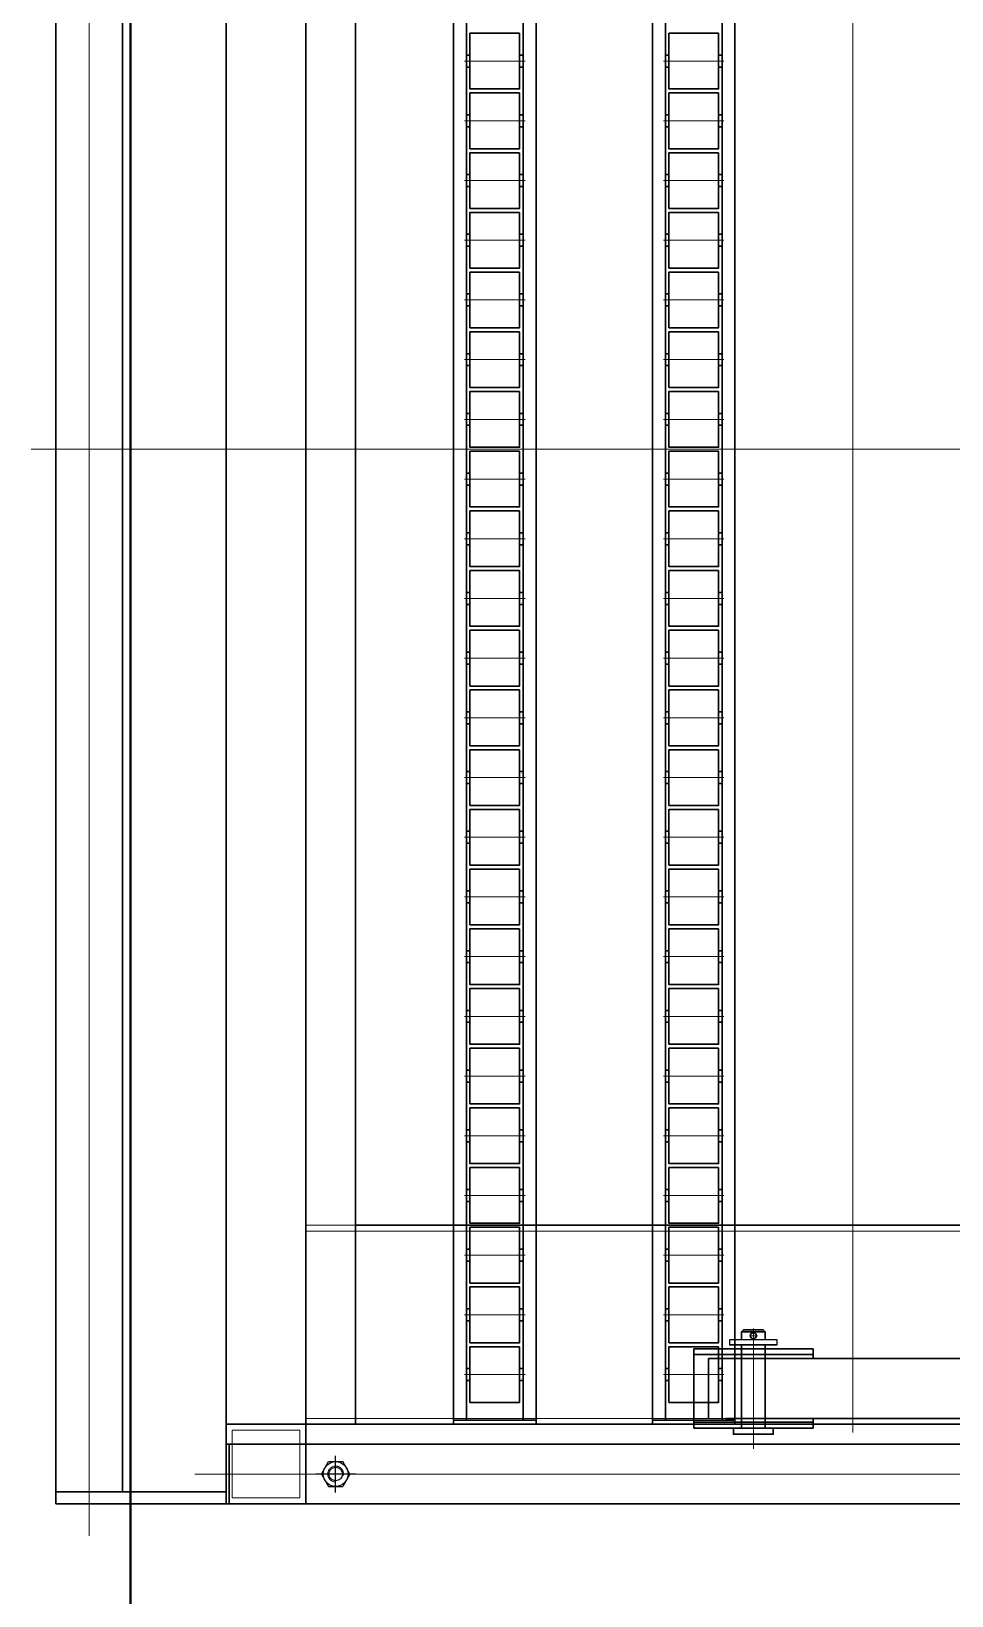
# Model space of a CAD drawing. Extents: x 539033 to 804858, y 468425 to 1263560.
# Drawn here: x 750686 to 751149, y 496120 to 496906 of the extents above; entities that cross this region are included whole.
import ezdxf

# ---------------------------------------------------------------- set-up
doc = ezdxf.new("R2010")
doc.units = 0
doc.header["$LTSCALE"] = 1000
doc.header["$MEASUREMENT"] = 0
for name, pattern in [('0', [0, 0]), ('ACAD_ISO02W100', [15, 12, -3]), ('ACAD_ISO04W100', [30, 24, -3, 0, -3]), ('DASHDOT', [25.4, 12.7, -6.35, 0, -6.35]), ('SOLID', [0])]:
    doc.linetypes.add(name, pattern=pattern)
doc.layers.get('0').update_dxf_attribs({"linetype": 'CONTINUOUS'})
doc.layers.add('1', color=1, linetype='DASHDOT')
doc.layers.add('5剖面线层', color=2, linetype='CONTINUOUS')
for name, color, linetype, lineweight in [('3', 7, 'ACAD_ISO04W100', 15), ('标注', 7, 'SOLID', 15), ('点划线', 1, 'ACAD_ISO04W100', 15), ('粗实线', 7, '0', 30), ('虚线', 6, 'ACAD_ISO02W100', 18)]:
    doc.layers.add(name, color=color, linetype=linetype, lineweight=lineweight)

# ---------------------------------------------------------------- blocks, each defined once
blk = doc.blocks.new('A$C513352F2')
at = {"layer": '点划线'}
blk.add_line((68.9, 0), (68.9, 1086.91), dxfattribs=at)
at = {"layer": '粗实线', "color": 5}
for p, q in [((0, 1070.94), (85.65, 1070.94)), ((85.65, 1070.94), (85.65, 10.94)), ((0, 1064.94), (85.65, 1064.94)), ((52.15, 1064.94), (52.15, 16.94))]:
    blk.add_line(p, q, dxfattribs=at)
blk = doc.blocks.new('A$C458447FD')
for p, q in [((1298.84, 1065.14), (1302.43, 1071.37)), ((1309.62, 1071.37), (1302.43, 1071.37)), ((1313.22, 1065.14), (1309.62, 1071.37)), ((1298.84, 1065.14), (1302.43, 1058.91)), ((1313.22, 1065.14), (1309.62, 1058.91)), ((1309.62, 1058.91), (1302.43, 1058.91)), ((1084.03, 1000.14), (1084.03, 997.64)), ((1108.03, 997.64), (1108.03, 1000.14)), ((1084.03, 997.64), (1108.03, 997.64))]:
    blk.add_line(p, q)
for radius in [6.23, 3.4]:
    blk.add_circle((1306.03, 1065.14), radius)
at = {"layer": '1', "linetype": 'DASHDOT'}
for p, q in [((1306.03, 1074.37), (1306.03, 1055.91)), ((1295.84, 1065.14), (1316.22, 1065.14))]:
    blk.add_line(p, q, dxfattribs=at)
at = {"layer": '3'}
blk.add_arc((1306.03, 1065.14), 4, 170, 90, dxfattribs=at)
at = {"layer": '点划线'}
for p, q in [((206.04, 1065.14), (1376.79, 1065.14)), ((1096.03, 1052.42), (1096.03, 991.97)), ((1046.03, 17.93), (1046.03, 1044.24)), ((1110.83, 1015.14), (1141.27, 1015.14)), ((1210.83, 1015.14), (1241.27, 1015.14)), ((1093.94, 995.64), (1097.96, 995.64)), ((1110.83, 985.14), (1141.27, 985.14)), ((1210.83, 985.14), (1241.27, 985.14)), ((1110.83, 955.14), (1141.27, 955.14)), ((1210.83, 955.14), (1241.27, 955.14)), ((1110.83, 925.14), (1141.27, 925.14)), ((1210.83, 925.14), (1241.27, 925.14)), ((1110.83, 895.14), (1141.27, 895.14)), ((1210.83, 895.14), (1241.27, 895.14)), ((1110.83, 865.14), (1141.27, 865.14)), ((1210.83, 865.14), (1241.27, 865.14)), ((1110.83, 835.14), (1141.27, 835.14)), ((1210.83, 835.14), (1241.27, 835.14)), ((1110.83, 805.14), (1141.27, 805.14)), ((1210.83, 805.14), (1241.27, 805.14)), ((1110.83, 775.14), (1141.27, 775.14)), ((1210.83, 775.14), (1241.27, 775.14)), ((1110.83, 745.14), (1141.27, 745.14)), ((1210.83, 745.14), (1241.27, 745.14)), ((1110.83, 715.14), (1141.27, 715.14)), ((1210.83, 715.14), (1241.27, 715.14)), ((1110.83, 685.14), (1141.27, 685.14)), ((1210.83, 685.14), (1241.27, 685.14)), ((1110.83, 655.14), (1141.27, 655.14)), ((1210.83, 655.14), (1241.27, 655.14)), ((1110.83, 625.14), (1141.27, 625.14)), ((1210.83, 625.14), (1241.27, 625.14)), ((1110.83, 595.14), (1141.27, 595.14)), ((1210.83, 595.14), (1241.27, 595.14)), ((1110.83, 565.14), (1141.27, 565.14)), ((1210.83, 565.14), (1241.27, 565.14)), ((101.68, 550.14), (1459.06, 550.14)), ((1110.83, 535.14), (1141.27, 535.14)), ((1210.83, 535.14), (1241.27, 535.14)), ((1110.83, 505.14), (1141.27, 505.14)), ((1210.83, 505.14), (1241.27, 505.14)), ((1110.83, 475.14), (1141.27, 475.14)), ((1210.83, 475.14), (1241.27, 475.14)), ((1110.83, 445.14), (1141.27, 445.14)), ((1210.83, 445.14), (1241.27, 445.14)), ((1110.83, 415.14), (1141.27, 415.14)), ((1210.83, 415.14), (1241.27, 415.14)), ((1110.83, 385.14), (1141.27, 385.14)), ((1210.83, 385.14), (1241.27, 385.14)), ((1110.83, 355.14), (1141.27, 355.14)), ((1210.83, 355.14), (1241.27, 355.14))]:
    blk.add_line(p, q, dxfattribs=at)
at = {"layer": '粗实线'}
for p, q in [((1359.53, 1080.14), (1359.53, 1050.14)), ((211.03, 1050.14), (1361.03, 1050.14)), ((506.03, 1040.14), (1321.03, 1040.14)), ((1066.03, 1042.14), (1066.03, 1037.14)), ((1066.03, 1042.14), (1126.03, 1042.14)), ((1066.03, 1039.14), (1126.03, 1039.14)), ((1090.03, 1042.14), (1090.03, 1000.14)), ((1102.03, 1042.14), (1102.03, 1000.14)), ((1126.03, 1042.14), (1126.03, 1002.14)), ((1321.03, 1040.14), (1321.03, 60.14)), ((1109.83, 1037.14), (0, 1037.14)), ((1118.6, 1037.14), (1118.6, 1007.14)), ((1118.6, 1007.14), (0, 1007.14)), ((1066.03, 1007.14), (1066.03, 1002.14)), ((1066.03, 1005.14), (1126.03, 1005.14)), ((1066.03, 1002.14), (1126.03, 1002.14)), ((1108.03, 1000.14), (1084.03, 1000.14)), ((1090.03, 997.64), (1090.03, 993.64)), ((1090.03, 993.64), (1091.03, 992.64)), ((1090.03, 993.64), (1102.03, 993.64)), ((1101.03, 992.64), (1091.03, 992.64)), ((1101.03, 992.64), (1102.03, 993.64)), ((1102.03, 997.64), (1102.03, 993.64)), ((796.03, 940.14), (1296.03, 940.14))]:
    blk.add_line(p, q, dxfattribs=at)
at = {"layer": '粗实线', "color": 4}
for p, q in [((1105.28, 1040.14), (1105.28, 60.14)), ((1105.28, 1040.14), (1146.78, 1040.14)), ((1105.28, 1038.14), (1146.78, 1038.14)), ((1111.78, 1038.14), (1111.78, 62.14)), ((1140.28, 1038.14), (1140.28, 62.14)), ((1146.78, 1040.14), (1146.78, 60.14)), ((1205.28, 1040.14), (1205.28, 60.14)), ((1205.28, 1040.14), (1246.78, 1040.14)), ((1205.28, 1038.14), (1246.78, 1038.14)), ((1211.78, 1038.14), (1211.78, 62.14)), ((1240.28, 1038.14), (1240.28, 62.14)), ((1246.78, 1040.14), (1246.78, 60.14))]:
    blk.add_line(p, q, dxfattribs=at)
at = {"layer": '粗实线', "color": 2}
blk.add_line((1296.03, 1040.14), (1296.03, 60.14), dxfattribs=at)
at = {"layer": '粗实线', "color": 3}
for p, q in [((1113.53, 1018.14), (1111.78, 1018.14)), ((1111.78, 1018.14), (1111.78, 1012.14)), ((1138.53, 1018.14), (1140.28, 1018.14)), ((1140.28, 1018.14), (1140.28, 1012.14)), ((1213.53, 1018.14), (1211.78, 1018.14)), ((1211.78, 1018.14), (1211.78, 1012.14)), ((1238.53, 1018.14), (1240.28, 1018.14)), ((1240.28, 1018.14), (1240.28, 1012.14)), ((1113.53, 1012.14), (1111.78, 1012.14)), ((1138.53, 1012.14), (1140.28, 1012.14)), ((1213.53, 1012.14), (1211.78, 1012.14)), ((1238.53, 1012.14), (1240.28, 1012.14)), ((1113.53, 988.14), (1111.78, 988.14)), ((1111.78, 988.14), (1111.78, 982.14)), ((1138.53, 988.14), (1140.28, 988.14)), ((1140.28, 988.14), (1140.28, 982.14)), ((1213.53, 988.14), (1211.78, 988.14)), ((1211.78, 988.14), (1211.78, 982.14)), ((1238.53, 988.14), (1240.28, 988.14)), ((1240.28, 988.14), (1240.28, 982.14)), ((1113.53, 982.14), (1111.78, 982.14)), ((1138.53, 982.14), (1140.28, 982.14)), ((1213.53, 982.14), (1211.78, 982.14)), ((1238.53, 982.14), (1240.28, 982.14)), ((1113.53, 958.14), (1111.78, 958.14)), ((1111.78, 958.14), (1111.78, 952.14)), ((1113.53, 952.14), (1111.78, 952.14)), ((1138.53, 958.14), (1140.28, 958.14)), ((1138.53, 952.14), (1140.28, 952.14)), ((1140.28, 958.14), (1140.28, 952.14)), ((1213.53, 958.14), (1211.78, 958.14)), ((1211.78, 958.14), (1211.78, 952.14)), ((1213.53, 952.14), (1211.78, 952.14)), ((1238.53, 958.14), (1240.28, 958.14)), ((1238.53, 952.14), (1240.28, 952.14)), ((1240.28, 958.14), (1240.28, 952.14)), ((1113.53, 928.14), (1111.78, 928.14)), ((1111.78, 928.14), (1111.78, 922.14)), ((1138.53, 928.14), (1140.28, 928.14)), ((1140.28, 928.14), (1140.28, 922.14)), ((1213.53, 928.14), (1211.78, 928.14)), ((1211.78, 928.14), (1211.78, 922.14)), ((1238.53, 928.14), (1240.28, 928.14)), ((1240.28, 928.14), (1240.28, 922.14)), ((1113.53, 922.14), (1111.78, 922.14)), ((1138.53, 922.14), (1140.28, 922.14)), ((1213.53, 922.14), (1211.78, 922.14)), ((1238.53, 922.14), (1240.28, 922.14)), ((1113.53, 898.14), (1111.78, 898.14)), ((1111.78, 898.14), (1111.78, 892.14)), ((1138.53, 898.14), (1140.28, 898.14)), ((1140.28, 898.14), (1140.28, 892.14)), ((1213.53, 898.14), (1211.78, 898.14)), ((1211.78, 898.14), (1211.78, 892.14)), ((1238.53, 898.14), (1240.28, 898.14)), ((1240.28, 898.14), (1240.28, 892.14)), ((1113.53, 892.14), (1111.78, 892.14)), ((1138.53, 892.14), (1140.28, 892.14)), ((1213.53, 892.14), (1211.78, 892.14)), ((1238.53, 892.14), (1240.28, 892.14)), ((1113.53, 868.14), (1111.78, 868.14)), ((1111.78, 868.14), (1111.78, 862.14)), ((1138.53, 868.14), (1140.28, 868.14)), ((1140.28, 868.14), (1140.28, 862.14)), ((1213.53, 868.14), (1211.78, 868.14)), ((1211.78, 868.14), (1211.78, 862.14)), ((1238.53, 868.14), (1240.28, 868.14)), ((1240.28, 868.14), (1240.28, 862.14)), ((1113.53, 862.14), (1111.78, 862.14)), ((1138.53, 862.14), (1140.28, 862.14)), ((1213.53, 862.14), (1211.78, 862.14)), ((1238.53, 862.14), (1240.28, 862.14)), ((1113.53, 838.14), (1111.78, 838.14)), ((1111.78, 838.14), (1111.78, 832.14)), ((1138.53, 838.14), (1140.28, 838.14)), ((1140.28, 838.14), (1140.28, 832.14)), ((1213.53, 838.14), (1211.78, 838.14)), ((1211.78, 838.14), (1211.78, 832.14)), ((1238.53, 838.14), (1240.28, 838.14)), ((1240.28, 838.14), (1240.28, 832.14)), ((1113.53, 832.14), (1111.78, 832.14)), ((1138.53, 832.14), (1140.28, 832.14)), ((1213.53, 832.14), (1211.78, 832.14)), ((1238.53, 832.14), (1240.28, 832.14)), ((1113.53, 808.14), (1111.78, 808.14)), ((1111.78, 808.14), (1111.78, 802.14)), ((1113.53, 802.14), (1111.78, 802.14)), ((1138.53, 808.14), (1140.28, 808.14)), ((1138.53, 802.14), (1140.28, 802.14)), ((1140.28, 808.14), (1140.28, 802.14)), ((1213.53, 808.14), (1211.78, 808.14)), ((1211.78, 808.14), (1211.78, 802.14)), ((1213.53, 802.14), (1211.78, 802.14)), ((1238.53, 808.14), (1240.28, 808.14)), ((1238.53, 802.14), (1240.28, 802.14)), ((1240.28, 808.14), (1240.28, 802.14)), ((1113.53, 778.14), (1111.78, 778.14)), ((1111.78, 778.14), (1111.78, 772.14)), ((1113.53, 772.14), (1111.78, 772.14)), ((1138.53, 778.14), (1140.28, 778.14)), ((1138.53, 772.14), (1140.28, 772.14)), ((1140.28, 778.14), (1140.28, 772.14)), ((1213.53, 778.14), (1211.78, 778.14)), ((1211.78, 778.14), (1211.78, 772.14)), ((1213.53, 772.14), (1211.78, 772.14)), ((1238.53, 778.14), (1240.28, 778.14)), ((1238.53, 772.14), (1240.28, 772.14)), ((1240.28, 778.14), (1240.28, 772.14)), ((1113.53, 748.14), (1111.78, 748.14)), ((1111.78, 748.14), (1111.78, 742.14)), ((1138.53, 748.14), (1140.28, 748.14)), ((1140.28, 748.14), (1140.28, 742.14)), ((1213.53, 748.14), (1211.78, 748.14)), ((1211.78, 748.14), (1211.78, 742.14)), ((1238.53, 748.14), (1240.28, 748.14)), ((1240.28, 748.14), (1240.28, 742.14)), ((1113.53, 742.14), (1111.78, 742.14)), ((1138.53, 742.14), (1140.28, 742.14)), ((1213.53, 742.14), (1211.78, 742.14)), ((1238.53, 742.14), (1240.28, 742.14)), ((1113.53, 718.14), (1111.78, 718.14)), ((1111.78, 718.14), (1111.78, 712.14)), ((1138.53, 718.14), (1140.28, 718.14)), ((1140.28, 718.14), (1140.28, 712.14)), ((1213.53, 718.14), (1211.78, 718.14)), ((1211.78, 718.14), (1211.78, 712.14)), ((1238.53, 718.14), (1240.28, 718.14)), ((1240.28, 718.14), (1240.28, 712.14)), ((1113.53, 712.14), (1111.78, 712.14)), ((1138.53, 712.14), (1140.28, 712.14)), ((1213.53, 712.14), (1211.78, 712.14)), ((1238.53, 712.14), (1240.28, 712.14)), ((1113.53, 688.14), (1111.78, 688.14)), ((1111.78, 688.14), (1111.78, 682.14)), ((1138.53, 688.14), (1140.28, 688.14)), ((1140.28, 688.14), (1140.28, 682.14)), ((1213.53, 688.14), (1211.78, 688.14)), ((1211.78, 688.14), (1211.78, 682.14)), ((1238.53, 688.14), (1240.28, 688.14)), ((1240.28, 688.14), (1240.28, 682.14)), ((1113.53, 682.14), (1111.78, 682.14)), ((1138.53, 682.14), (1140.28, 682.14)), ((1213.53, 682.14), (1211.78, 682.14)), ((1238.53, 682.14), (1240.28, 682.14)), ((1113.53, 658.14), (1111.78, 658.14)), ((1111.78, 658.14), (1111.78, 652.14)), ((1138.53, 658.14), (1140.28, 658.14)), ((1140.28, 658.14), (1140.28, 652.14)), ((1213.53, 658.14), (1211.78, 658.14)), ((1211.78, 658.14), (1211.78, 652.14)), ((1238.53, 658.14), (1240.28, 658.14)), ((1240.28, 658.14), (1240.28, 652.14)), ((1113.53, 652.14), (1111.78, 652.14)), ((1138.53, 652.14), (1140.28, 652.14)), ((1213.53, 652.14), (1211.78, 652.14)), ((1238.53, 652.14), (1240.28, 652.14)), ((1113.53, 628.14), (1111.78, 628.14)), ((1111.78, 628.14), (1111.78, 622.14)), ((1113.53, 622.14), (1111.78, 622.14)), ((1138.53, 628.14), (1140.28, 628.14)), ((1138.53, 622.14), (1140.28, 622.14)), ((1140.28, 628.14), (1140.28, 622.14)), ((1213.53, 628.14), (1211.78, 628.14)), ((1211.78, 628.14), (1211.78, 622.14)), ((1213.53, 622.14), (1211.78, 622.14)), ((1238.53, 628.14), (1240.28, 628.14)), ((1238.53, 622.14), (1240.28, 622.14)), ((1240.28, 628.14), (1240.28, 622.14)), ((1113.53, 598.14), (1111.78, 598.14)), ((1111.78, 598.14), (1111.78, 592.14)), ((1138.53, 598.14), (1140.28, 598.14)), ((1140.28, 598.14), (1140.28, 592.14)), ((1213.53, 598.14), (1211.78, 598.14)), ((1211.78, 598.14), (1211.78, 592.14)), ((1238.53, 598.14), (1240.28, 598.14)), ((1240.28, 598.14), (1240.28, 592.14)), ((1113.53, 592.14), (1111.78, 592.14)), ((1138.53, 592.14), (1140.28, 592.14)), ((1213.53, 592.14), (1211.78, 592.14)), ((1238.53, 592.14), (1240.28, 592.14)), ((1113.53, 568.14), (1111.78, 568.14)), ((1111.78, 568.14), (1111.78, 562.14)), ((1138.53, 568.14), (1140.28, 568.14)), ((1140.28, 568.14), (1140.28, 562.14)), ((1213.53, 568.14), (1211.78, 568.14)), ((1211.78, 568.14), (1211.78, 562.14)), ((1238.53, 568.14), (1240.28, 568.14)), ((1240.28, 568.14), (1240.28, 562.14)), ((1113.53, 562.14), (1111.78, 562.14)), ((1138.53, 562.14), (1140.28, 562.14)), ((1213.53, 562.14), (1211.78, 562.14)), ((1238.53, 562.14), (1240.28, 562.14)), ((1113.53, 538.14), (1111.78, 538.14)), ((1111.78, 538.14), (1111.78, 532.14)), ((1138.53, 538.14), (1140.28, 538.14)), ((1140.28, 538.14), (1140.28, 532.14)), ((1213.53, 538.14), (1211.78, 538.14)), ((1211.78, 538.14), (1211.78, 532.14)), ((1238.53, 538.14), (1240.28, 538.14)), ((1240.28, 538.14), (1240.28, 532.14)), ((1113.53, 532.14), (1111.78, 532.14)), ((1138.53, 532.14), (1140.28, 532.14)), ((1213.53, 532.14), (1211.78, 532.14)), ((1238.53, 532.14), (1240.28, 532.14)), ((1113.53, 508.14), (1111.78, 508.14)), ((1111.78, 508.14), (1111.78, 502.14)), ((1138.53, 508.14), (1140.28, 508.14)), ((1140.28, 508.14), (1140.28, 502.14)), ((1213.53, 508.14), (1211.78, 508.14)), ((1211.78, 508.14), (1211.78, 502.14)), ((1238.53, 508.14), (1240.28, 508.14)), ((1240.28, 508.14), (1240.28, 502.14)), ((1113.53, 502.14), (1111.78, 502.14)), ((1138.53, 502.14), (1140.28, 502.14)), ((1213.53, 502.14), (1211.78, 502.14)), ((1238.53, 502.14), (1240.28, 502.14)), ((1113.53, 478.14), (1111.78, 478.14)), ((1111.78, 478.14), (1111.78, 472.14)), ((1113.53, 472.14), (1111.78, 472.14)), ((1138.53, 478.14), (1140.28, 478.14)), ((1138.53, 472.14), (1140.28, 472.14)), ((1140.28, 478.14), (1140.28, 472.14)), ((1213.53, 478.14), (1211.78, 478.14)), ((1211.78, 478.14), (1211.78, 472.14)), ((1213.53, 472.14), (1211.78, 472.14)), ((1238.53, 478.14), (1240.28, 478.14)), ((1238.53, 472.14), (1240.28, 472.14)), ((1240.28, 478.14), (1240.28, 472.14)), ((1113.53, 448.14), (1111.78, 448.14)), ((1111.78, 448.14), (1111.78, 442.14)), ((1138.53, 448.14), (1140.28, 448.14)), ((1140.28, 448.14), (1140.28, 442.14)), ((1213.53, 448.14), (1211.78, 448.14)), ((1211.78, 448.14), (1211.78, 442.14)), ((1238.53, 448.14), (1240.28, 448.14)), ((1240.28, 448.14), (1240.28, 442.14)), ((1113.53, 442.14), (1111.78, 442.14)), ((1138.53, 442.14), (1140.28, 442.14)), ((1213.53, 442.14), (1211.78, 442.14)), ((1238.53, 442.14), (1240.28, 442.14)), ((1113.53, 418.14), (1111.78, 418.14)), ((1111.78, 418.14), (1111.78, 412.14)), ((1138.53, 418.14), (1140.28, 418.14)), ((1140.28, 418.14), (1140.28, 412.14)), ((1213.53, 418.14), (1211.78, 418.14)), ((1211.78, 418.14), (1211.78, 412.14)), ((1238.53, 418.14), (1240.28, 418.14)), ((1240.28, 418.14), (1240.28, 412.14)), ((1113.53, 412.14), (1111.78, 412.14)), ((1138.53, 412.14), (1140.28, 412.14)), ((1213.53, 412.14), (1211.78, 412.14)), ((1238.53, 412.14), (1240.28, 412.14)), ((1113.53, 388.14), (1111.78, 388.14)), ((1111.78, 388.14), (1111.78, 382.14)), ((1138.53, 388.14), (1140.28, 388.14)), ((1140.28, 388.14), (1140.28, 382.14)), ((1213.53, 388.14), (1211.78, 388.14)), ((1211.78, 388.14), (1211.78, 382.14)), ((1238.53, 388.14), (1240.28, 388.14)), ((1240.28, 388.14), (1240.28, 382.14)), ((1113.53, 382.14), (1111.78, 382.14)), ((1138.53, 382.14), (1140.28, 382.14)), ((1213.53, 382.14), (1211.78, 382.14)), ((1238.53, 382.14), (1240.28, 382.14)), ((1113.53, 358.14), (1111.78, 358.14)), ((1111.78, 358.14), (1111.78, 352.14)), ((1138.53, 358.14), (1140.28, 358.14)), ((1140.28, 358.14), (1140.28, 352.14)), ((1213.53, 358.14), (1211.78, 358.14)), ((1211.78, 358.14), (1211.78, 352.14)), ((1238.53, 358.14), (1240.28, 358.14)), ((1240.28, 358.14), (1240.28, 352.14)), ((1113.53, 352.14), (1111.78, 352.14)), ((1138.53, 352.14), (1140.28, 352.14)), ((1213.53, 352.14), (1211.78, 352.14)), ((1238.53, 352.14), (1240.28, 352.14))]:
    blk.add_line(p, q, dxfattribs=at)
at = {"layer": '粗实线'}
for points in [[(211.03, 20.14), (1361.03, 20.14), (1361.03, 1080.14), (211.03, 1080.14)], [(1321.03, 1040.14), (1361.03, 1040.14), (1361.03, 1080.14), (1321.03, 1080.14)]]:
    blk.add_lwpolyline(points, close=True, dxfattribs=at)
at = {"layer": '粗实线', "color": 4}
blk.add_lwpolyline([(1106.03, 1042.14), (1106.03, 1045.14), (1086.03, 1045.14), (1086.03, 1042.14)], close=True, dxfattribs=at)
at = {"layer": '粗实线', "color": 3}
for points in [[(1113.53, 1001.14), (1138.53, 1001.14), (1138.53, 1029.14), (1113.53, 1029.14)], [(1213.53, 1001.14), (1238.53, 1001.14), (1238.53, 1029.14), (1213.53, 1029.14)], [(1113.53, 971.14), (1138.53, 971.14), (1138.53, 999.14), (1113.53, 999.14)], [(1213.53, 971.14), (1238.53, 971.14), (1238.53, 999.14), (1213.53, 999.14)], [(1113.53, 941.14), (1138.53, 941.14), (1138.53, 969.14), (1113.53, 969.14)], [(1213.53, 941.14), (1238.53, 941.14), (1238.53, 969.14), (1213.53, 969.14)], [(1113.53, 911.14), (1138.53, 911.14), (1138.53, 939.14), (1113.53, 939.14)], [(1213.53, 911.14), (1238.53, 911.14), (1238.53, 939.14), (1213.53, 939.14)], [(1113.53, 881.14), (1138.53, 881.14), (1138.53, 909.14), (1113.53, 909.14)], [(1213.53, 881.14), (1238.53, 881.14), (1238.53, 909.14), (1213.53, 909.14)], [(1113.53, 851.14), (1138.53, 851.14), (1138.53, 879.14), (1113.53, 879.14)], [(1213.53, 851.14), (1238.53, 851.14), (1238.53, 879.14), (1213.53, 879.14)], [(1113.53, 821.14), (1138.53, 821.14), (1138.53, 849.14), (1113.53, 849.14)], [(1213.53, 821.14), (1238.53, 821.14), (1238.53, 849.14), (1213.53, 849.14)], [(1113.53, 791.14), (1138.53, 791.14), (1138.53, 819.14), (1113.53, 819.14)], [(1213.53, 791.14), (1238.53, 791.14), (1238.53, 819.14), (1213.53, 819.14)], [(1113.53, 761.14), (1138.53, 761.14), (1138.53, 789.14), (1113.53, 789.14)], [(1213.53, 761.14), (1238.53, 761.14), (1238.53, 789.14), (1213.53, 789.14)], [(1113.53, 731.14), (1138.53, 731.14), (1138.53, 759.14), (1113.53, 759.14)], [(1213.53, 731.14), (1238.53, 731.14), (1238.53, 759.14), (1213.53, 759.14)], [(1113.53, 701.14), (1138.53, 701.14), (1138.53, 729.14), (1113.53, 729.14)], [(1213.53, 701.14), (1238.53, 701.14), (1238.53, 729.14), (1213.53, 729.14)], [(1113.53, 671.14), (1138.53, 671.14), (1138.53, 699.14), (1113.53, 699.14)], [(1213.53, 671.14), (1238.53, 671.14), (1238.53, 699.14), (1213.53, 699.14)], [(1113.53, 641.14), (1138.53, 641.14), (1138.53, 669.14), (1113.53, 669.14)], [(1213.53, 641.14), (1238.53, 641.14), (1238.53, 669.14), (1213.53, 669.14)], [(1113.53, 611.14), (1138.53, 611.14), (1138.53, 639.14), (1113.53, 639.14)], [(1213.53, 611.14), (1238.53, 611.14), (1238.53, 639.14), (1213.53, 639.14)], [(1113.53, 581.14), (1138.53, 581.14), (1138.53, 609.14), (1113.53, 609.14)], [(1213.53, 581.14), (1238.53, 581.14), (1238.53, 609.14), (1213.53, 609.14)], [(1113.53, 551.14), (1138.53, 551.14), (1138.53, 579.14), (1113.53, 579.14)], [(1213.53, 551.14), (1238.53, 551.14), (1238.53, 579.14), (1213.53, 579.14)], [(1113.53, 521.14), (1138.53, 521.14), (1138.53, 549.14), (1113.53, 549.14)], [(1213.53, 521.14), (1238.53, 521.14), (1238.53, 549.14), (1213.53, 549.14)], [(1113.53, 491.14), (1138.53, 491.14), (1138.53, 519.14), (1113.53, 519.14)], [(1213.53, 491.14), (1238.53, 491.14), (1238.53, 519.14), (1213.53, 519.14)], [(1113.53, 461.14), (1138.53, 461.14), (1138.53, 489.14), (1113.53, 489.14)], [(1213.53, 461.14), (1238.53, 461.14), (1238.53, 489.14), (1213.53, 489.14)], [(1113.53, 431.14), (1138.53, 431.14), (1138.53, 459.14), (1113.53, 459.14)], [(1213.53, 431.14), (1238.53, 431.14), (1238.53, 459.14), (1213.53, 459.14)], [(1113.53, 401.14), (1138.53, 401.14), (1138.53, 429.14), (1113.53, 429.14)], [(1213.53, 401.14), (1238.53, 401.14), (1238.53, 429.14), (1213.53, 429.14)], [(1113.53, 371.14), (1138.53, 371.14), (1138.53, 399.14), (1113.53, 399.14)], [(1213.53, 371.14), (1238.53, 371.14), (1238.53, 399.14), (1213.53, 399.14)], [(1113.53, 341.14), (1138.53, 341.14), (1138.53, 369.14), (1113.53, 369.14)], [(1213.53, 341.14), (1238.53, 341.14), (1238.53, 369.14), (1213.53, 369.14)]]:
    blk.add_lwpolyline(points, close=True, dxfattribs=at)
at = {"layer": '粗实线'}
blk.add_circle((1096.03, 995.64), 1.5, dxfattribs=at)
at = {"layer": '虚线'}
for p, q in [((251.03, 1037.14), (1321.03, 1037.14)), ((251.03, 943.14), (1321.03, 943.14)), ((1296.03, 940.14), (1321.03, 940.14))]:
    blk.add_line(p, q, dxfattribs=at)
blk.add_lwpolyline([(1324.03, 1043.14), (1358.03, 1043.14), (1358.03, 1077.14), (1324.03, 1077.14)], close=True, dxfattribs=at)
at = {"layer": '标注'}
blk.add_blockref('A$C513352F2', (1361.03, 9.2), dxfattribs=at)

msp = doc.modelspace()

# ---------------------------------------------------------------- linework, layer by layer
at = {"layer": '5剖面线层', "color": 6, "lineweight": 40, "ltscale": 100}
msp.add_lwpolyline([(750736.28, 518111.09), (766980.1, 518111.09), (766980.1, 488105.15), (750736.28, 488105.15)], close=True, dxfattribs=at)

# ---------------------------------------------------------------- block references
at = {"color": 253, "ltscale": 100, "rotation": 180}
msp.add_blockref('A$C458447FD', (752145.49, 497245.78), dxfattribs=at)

doc.saveas('drawing.dxf')
